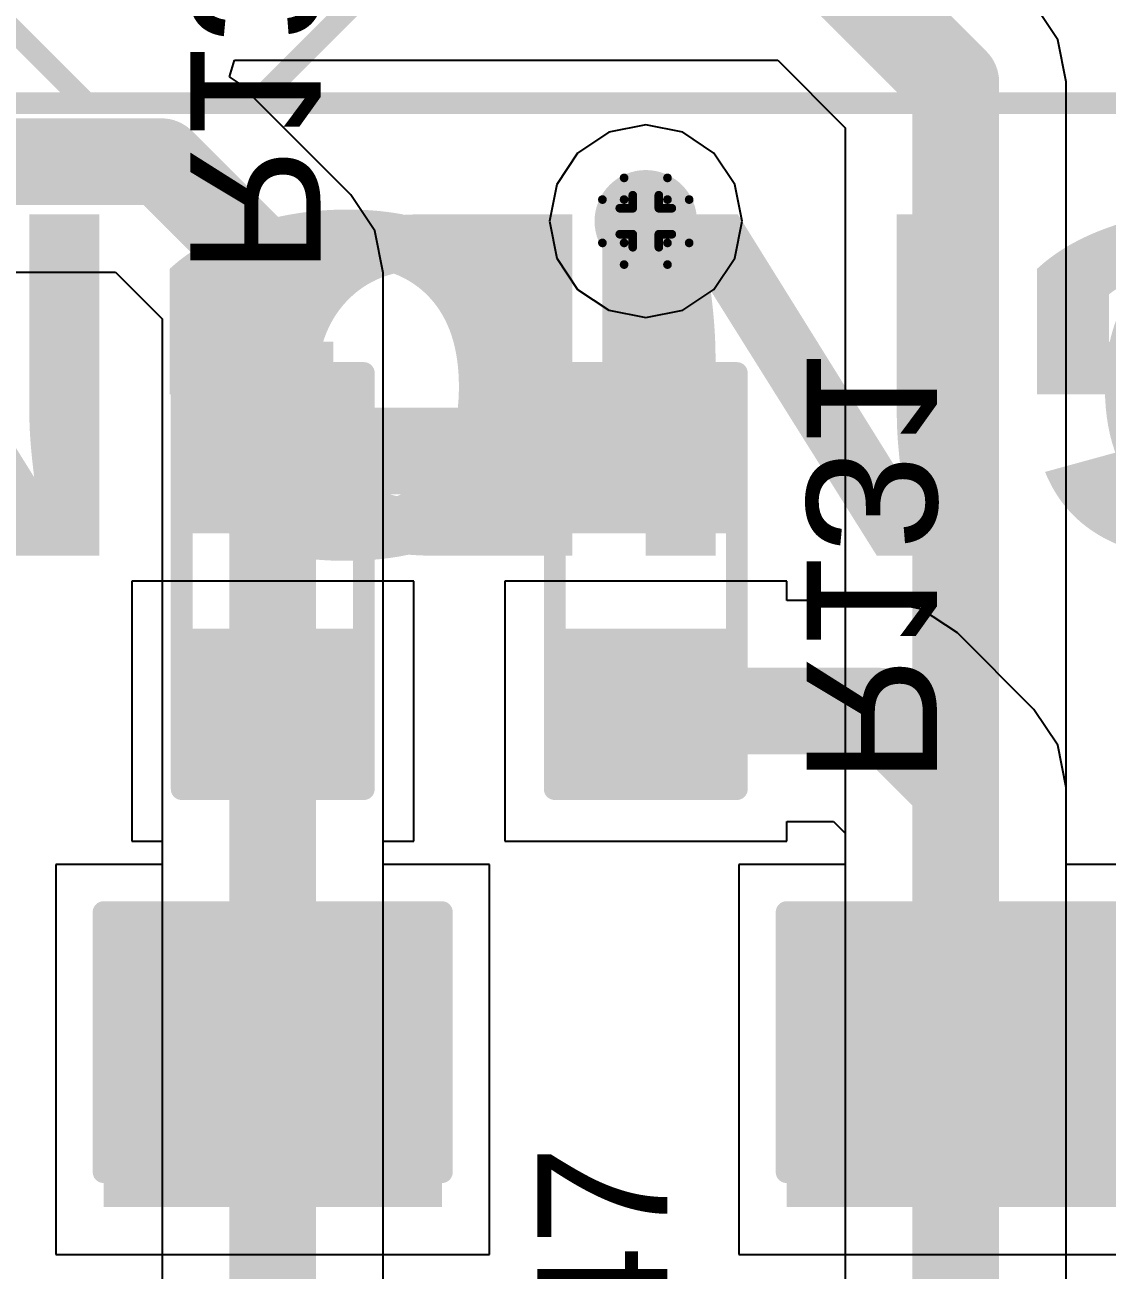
# Model space of a CAD drawing. Header units: inches. Extents: x 0 to 198, y 0 to 199.
# Drawn here: x 4.2368 to 4.4864, y 4.0581 to 4.3453 of the extents above; entities that cross this region are included whole.
import ezdxf

# ---------------------------------------------------------------- set-up
doc = ezdxf.new("R2010")
doc.units = ezdxf.units.IN
doc.header["$MEASUREMENT"] = 0
for name, color, linetype in [('Bottom Layer', 5, 'Continuous'), ('Bottom Overlay', 54, 'Continuous'), ('Bottom Paste', 16, 'Continuous'), ('Bottom Solder', 6, 'Continuous'), ('Drill Drawing', 1, 'Continuous'), ('Layer 1', 16, 'Continuous'), ('Layer 2', 76, 'Continuous'), ('Top Layer', 1, 'Continuous'), ('Top Overlay', 2, 'Continuous'), ('Via Holes', 16, 'Continuous')]:
    doc.layers.add(name, color=color, linetype=linetype)
doc.styles.add('Arial', font='', dxfattribs={"height": 0.2})
doc.styles.add('Arial Black_Bold', font='', dxfattribs={"height": 0.2})
doc.styles.get('Arial').set_extended_font_data('Arial')
doc.styles.get('Arial Black_Bold').set_extended_font_data('Arial Black', bold=True)

# ---------------------------------------------------------------- blocks, each defined once
blk = doc.blocks.new('R___0603_B_2')
at = {"layer": 'Bottom Layer'}
for points in [[(-0.0449999, -0.0175007), (-0.0449999, 0.0174993), (-0.0149999, 0.0174993), (-0.0149999, -0.0175007)], [(0.0150001, -0.0175007), (0.0150001, 0.0174993), (0.0450001, 0.0174993), (0.0450001, -0.0175007)]]:
    blk.add_hatch(color=5, dxfattribs=at).paths.add_polyline_path(points)
at = {"layer": 'Bottom Paste'}
for points in [[(-0.0449999, -0.0175007), (-0.0449999, 0.0174993), (-0.0149999, 0.0174993), (-0.0149999, -0.0175007)], [(0.0150001, -0.0175007), (0.0150001, 0.0174993), (0.0450001, 0.0174993), (0.0450001, -0.0175007)]]:
    blk.add_hatch(color=16, dxfattribs=at).paths.add_polyline_path(points)
at = {"layer": 'Bottom Solder'}
for points in [[(-0.0489999, -0.0215007), (-0.0489999, 0.0214993), (-0.0109999, 0.0214993), (-0.0109999, -0.0215007)], [(0.0110001, -0.0215007), (0.0110001, 0.0214993), (0.0490001, 0.0214993), (0.0490001, -0.0215007)]]:
    blk.add_hatch(color=6, dxfattribs=at).paths.add_polyline_path(points)
at = {"layer": 'Bottom Overlay'}
for points in [[(0.0480001, 0.0209993, 0.005, 0.005, 0), (-0.0479999, 0.0209993, 0.005, 0.005, 0)], [(-0.0479999, -0.0210007, 0.005, 0.005, 0), (-0.0479999, 0.0209993, 0.005, 0.005, 0)], [(0.0480001, -0.0210007, 0.005, 0.005, 0), (0.0480001, 0.0209993, 0.005, 0.005, 0)], [(0.0480001, -0.0210007, 0.005, 0.005, 0), (-0.0479999, -0.0210007, 0.005, 0.005, 0)]]:
    blk.add_lwpolyline(points, format="xyseb", dxfattribs=at)
for points in [[(-0.0492499, 0.0209993, 0.0025, 0.0025, 1), (-0.0467499, 0.0209993, 0.0025, 0.0025, 1)], [(-0.0492499, 0.0209993, 0.0025, 0.0025, 1), (-0.0467499, 0.0209993, 0.0025, 0.0025, 1)], [(0.0467501, 0.0209993, 0.0025, 0.0025, 1), (0.0492501, 0.0209993, 0.0025, 0.0025, 1)], [(0.0467501, 0.0209993, 0.0025, 0.0025, 1), (0.0492501, 0.0209993, 0.0025, 0.0025, 1)], [(-0.0492499, -0.0210007, 0.0025, 0.0025, 1), (-0.0467499, -0.0210007, 0.0025, 0.0025, 1)], [(-0.0492499, -0.0210007, 0.0025, 0.0025, 1), (-0.0467499, -0.0210007, 0.0025, 0.0025, 1)], [(0.0467501, -0.0210007, 0.0025, 0.0025, 1), (0.0492501, -0.0210007, 0.0025, 0.0025, 1)], [(0.0467501, -0.0210007, 0.0025, 0.0025, 1), (0.0492501, -0.0210007, 0.0025, 0.0025, 1)]]:
    blk.add_lwpolyline(points, format="xyseb", close=True, dxfattribs=at)
blk = doc.blocks.new('R___0603_B_3')
at = {"layer": 'Bottom Layer'}
for points in [[(-0.0450003, -0.0175003), (-0.0450003, 0.0174997), (-0.0150003, 0.0174997), (-0.0150003, -0.0175003)], [(0.0149997, -0.0175003), (0.0149997, 0.0174997), (0.0449997, 0.0174997), (0.0449997, -0.0175003)]]:
    blk.add_hatch(color=5, dxfattribs=at).paths.add_polyline_path(points)
at = {"layer": 'Bottom Paste'}
for points in [[(-0.0450003, -0.0175003), (-0.0450003, 0.0174997), (-0.0150003, 0.0174997), (-0.0150003, -0.0175003)], [(0.0149997, -0.0175003), (0.0149997, 0.0174997), (0.0449997, 0.0174997), (0.0449997, -0.0175003)]]:
    blk.add_hatch(color=16, dxfattribs=at).paths.add_polyline_path(points)
at = {"layer": 'Bottom Solder'}
for points in [[(-0.0490003, -0.0215003), (-0.0490003, 0.0214997), (-0.0110003, 0.0214997), (-0.0110003, -0.0215003)], [(0.0109997, -0.0215003), (0.0109997, 0.0214997), (0.0489997, 0.0214997), (0.0489997, -0.0215003)]]:
    blk.add_hatch(color=6, dxfattribs=at).paths.add_polyline_path(points)
at = {"layer": 'Bottom Overlay'}
for points in [[(0.0479997, 0.0209997, 0.005, 0.005, 0), (-0.0480003, 0.0209997, 0.005, 0.005, 0)], [(-0.0480003, -0.0210003, 0.005, 0.005, 0), (-0.0480003, 0.0209997, 0.005, 0.005, 0)], [(0.0479997, -0.0210003, 0.005, 0.005, 0), (0.0479997, 0.0209997, 0.005, 0.005, 0)], [(0.0479997, -0.0210003, 0.005, 0.005, 0), (-0.0480003, -0.0210003, 0.005, 0.005, 0)]]:
    blk.add_lwpolyline(points, format="xyseb", dxfattribs=at)
for points in [[(-0.0492503, 0.0209997, 0.0025, 0.0025, 1), (-0.0467503, 0.0209997, 0.0025, 0.0025, 1)], [(-0.0492503, 0.0209997, 0.0025, 0.0025, 1), (-0.0467503, 0.0209997, 0.0025, 0.0025, 1)], [(0.0467497, 0.0209997, 0.0025, 0.0025, 1), (0.0492497, 0.0209997, 0.0025, 0.0025, 1)], [(0.0467497, 0.0209997, 0.0025, 0.0025, 1), (0.0492497, 0.0209997, 0.0025, 0.0025, 1)], [(-0.0492503, -0.0210003, 0.0025, 0.0025, 1), (-0.0467503, -0.0210003, 0.0025, 0.0025, 1)], [(-0.0492503, -0.0210003, 0.0025, 0.0025, 1), (-0.0467503, -0.0210003, 0.0025, 0.0025, 1)], [(0.0467497, -0.0210003, 0.0025, 0.0025, 1), (0.0492497, -0.0210003, 0.0025, 0.0025, 1)], [(0.0467497, -0.0210003, 0.0025, 0.0025, 1), (0.0492497, -0.0210003, 0.0025, 0.0025, 1)]]:
    blk.add_lwpolyline(points, format="xyseb", close=True, dxfattribs=at)
blk = doc.blocks.new('C___1206_B_4')
at = {"layer": 'Bottom Layer'}
for points in [[(-0.08, 0.0349993), (-0.02, 0.0349993), (-0.02, -0.0350007), (-0.08, -0.0350007)], [(0.02, 0.0349993), (0.08, 0.0349993), (0.08, -0.0350007), (0.02, -0.0350007)]]:
    blk.add_hatch(color=5, dxfattribs=at).paths.add_polyline_path(points)
at = {"layer": 'Bottom Paste'}
for points in [[(-0.08, 0.0349993), (-0.02, 0.0349993), (-0.02, -0.0350007), (-0.08, -0.0350007)], [(0.02, 0.0349993), (0.08, 0.0349993), (0.08, -0.0350007), (0.02, -0.0350007)]]:
    blk.add_hatch(color=16, dxfattribs=at).paths.add_polyline_path(points)
at = {"layer": 'Bottom Solder'}
for points in [[(-0.084, 0.0389993), (-0.016, 0.0389993), (-0.016, -0.0390007), (-0.084, -0.0390007)], [(0.016, 0.0389993), (0.084, 0.0389993), (0.084, -0.0390007), (0.016, -0.0390007)]]:
    blk.add_hatch(color=6, dxfattribs=at).paths.add_polyline_path(points)
at = {"layer": 'Bottom Overlay'}
for points in [[(-0.084, -0.0390007, 0.005, 0.005, 0), (-0.084, 0.0389993, 0.005, 0.005, 0)], [(-0.024, 0.0389993, 0.005, 0.005, 0), (-0.084, 0.0389993, 0.005, 0.005, 0)], [(0.084, 0.0389993, 0.005, 0.005, 0), (0.024, 0.0389993, 0.005, 0.005, 0)], [(0.084, -0.0390007, 0.005, 0.005, 0), (0.084, 0.0389993, 0.005, 0.005, 0)], [(-0.024, -0.0390007, 0.005, 0.005, 0), (-0.084, -0.0390007, 0.005, 0.005, 0)], [(0.084, -0.0390007, 0.005, 0.005, 0), (0.024, -0.0390007, 0.005, 0.005, 0)]]:
    blk.add_lwpolyline(points, format="xyseb", dxfattribs=at)
for points in [[(-0.08525, 0.0389993, 0.0025, 0.0025, 1), (-0.08275, 0.0389993, 0.0025, 0.0025, 1)], [(-0.08525, 0.0389993, 0.0025, 0.0025, 1), (-0.08275, 0.0389993, 0.0025, 0.0025, 1)], [(-0.02525, 0.0389993, 0.0025, 0.0025, 1), (-0.02275, 0.0389993, 0.0025, 0.0025, 1)], [(0.02275, 0.0389993, 0.0025, 0.0025, 1), (0.02525, 0.0389993, 0.0025, 0.0025, 1)], [(0.08275, 0.0389993, 0.0025, 0.0025, 1), (0.08525, 0.0389993, 0.0025, 0.0025, 1)], [(0.08275, 0.0389993, 0.0025, 0.0025, 1), (0.08525, 0.0389993, 0.0025, 0.0025, 1)], [(-0.08525, -0.0390007, 0.0025, 0.0025, 1), (-0.08275, -0.0390007, 0.0025, 0.0025, 1)], [(-0.08525, -0.0390007, 0.0025, 0.0025, 1), (-0.08275, -0.0390007, 0.0025, 0.0025, 1)], [(-0.02525, -0.0390007, 0.0025, 0.0025, 1), (-0.02275, -0.0390007, 0.0025, 0.0025, 1)], [(0.02275, -0.0390007, 0.0025, 0.0025, 1), (0.02525, -0.0390007, 0.0025, 0.0025, 1)], [(0.08275, -0.0390007, 0.0025, 0.0025, 1), (0.08525, -0.0390007, 0.0025, 0.0025, 1)], [(0.08275, -0.0390007, 0.0025, 0.0025, 1), (0.08525, -0.0390007, 0.0025, 0.0025, 1)]]:
    blk.add_lwpolyline(points, format="xyseb", close=True, dxfattribs=at)
blk = doc.blocks.new('C___1206_B_5')
at = {"layer": 'Bottom Layer'}
for points in [[(-0.08, 0.0350008), (-0.02, 0.0350008), (-0.02, -0.0349992), (-0.08, -0.0349992)], [(0.02, 0.0350008), (0.08, 0.0350008), (0.08, -0.0349992), (0.02, -0.0349992)]]:
    blk.add_hatch(color=5, dxfattribs=at).paths.add_polyline_path(points)
at = {"layer": 'Bottom Paste'}
for points in [[(-0.08, 0.0350008), (-0.02, 0.0350008), (-0.02, -0.0349992), (-0.08, -0.0349992)], [(0.02, 0.0350008), (0.08, 0.0350008), (0.08, -0.0349992), (0.02, -0.0349992)]]:
    blk.add_hatch(color=16, dxfattribs=at).paths.add_polyline_path(points)
at = {"layer": 'Bottom Solder'}
for points in [[(-0.084, 0.0390008), (-0.016, 0.0390008), (-0.016, -0.0389992), (-0.084, -0.0389992)], [(0.016, 0.0390008), (0.084, 0.0390008), (0.084, -0.0389992), (0.016, -0.0389992)]]:
    blk.add_hatch(color=6, dxfattribs=at).paths.add_polyline_path(points)
at = {"layer": 'Bottom Overlay'}
for points in [[(-0.084, -0.0389992, 0.005, 0.005, 0), (-0.084, 0.0390008, 0.005, 0.005, 0)], [(-0.024, 0.0390008, 0.005, 0.005, 0), (-0.084, 0.0390008, 0.005, 0.005, 0)], [(0.084, 0.0390008, 0.005, 0.005, 0), (0.024, 0.0390008, 0.005, 0.005, 0)], [(0.084, -0.0389992, 0.005, 0.005, 0), (0.084, 0.0390008, 0.005, 0.005, 0)], [(-0.024, -0.0389992, 0.005, 0.005, 0), (-0.084, -0.0389992, 0.005, 0.005, 0)], [(0.084, -0.0389992, 0.005, 0.005, 0), (0.024, -0.0389992, 0.005, 0.005, 0)]]:
    blk.add_lwpolyline(points, format="xyseb", dxfattribs=at)
for points in [[(-0.08525, 0.0390008, 0.0025, 0.0025, 1), (-0.08275, 0.0390008, 0.0025, 0.0025, 1)], [(-0.08525, 0.0390008, 0.0025, 0.0025, 1), (-0.08275, 0.0390008, 0.0025, 0.0025, 1)], [(-0.02525, 0.0390008, 0.0025, 0.0025, 1), (-0.02275, 0.0390008, 0.0025, 0.0025, 1)], [(0.02275, 0.0390008, 0.0025, 0.0025, 1), (0.02525, 0.0390008, 0.0025, 0.0025, 1)], [(0.08275, 0.0390008, 0.0025, 0.0025, 1), (0.08525, 0.0390008, 0.0025, 0.0025, 1)], [(0.08275, 0.0390008, 0.0025, 0.0025, 1), (0.08525, 0.0390008, 0.0025, 0.0025, 1)], [(-0.08525, -0.0389992, 0.0025, 0.0025, 1), (-0.08275, -0.0389992, 0.0025, 0.0025, 1)], [(-0.08525, -0.0389992, 0.0025, 0.0025, 1), (-0.08275, -0.0389992, 0.0025, 0.0025, 1)], [(-0.02525, -0.0389992, 0.0025, 0.0025, 1), (-0.02275, -0.0389992, 0.0025, 0.0025, 1)], [(0.02275, -0.0389992, 0.0025, 0.0025, 1), (0.02525, -0.0389992, 0.0025, 0.0025, 1)], [(0.08275, -0.0389992, 0.0025, 0.0025, 1), (0.08525, -0.0389992, 0.0025, 0.0025, 1)], [(0.08275, -0.0389992, 0.0025, 0.0025, 1), (0.08525, -0.0389992, 0.0025, 0.0025, 1)]]:
    blk.add_lwpolyline(points, format="xyseb", close=True, dxfattribs=at)
blk = doc.blocks.new('DB128L_5_08_3P_GN_S_225')
at = {"layer": 'Top Overlay'}
for points in [[(0.4999984, 0.1968513, 0.005, 0.005, 0), (-0.0999996, 0.1968513, 0.005, 0.005, 0)], [(0.2787284, 0.1487433, 0.005, 0.005, 0), (0.2306224, 0.1968493, 0.005, 0.005, 0)], [(0.3846224, 0.1967433, 0.005, 0.005, 0), (0.3366224, 0.1487433, 0.005, 0.005, 0)], [(0.3846224, 0.1968493, 0.005, 0.005, 0), (0.3846224, 0.1967433, 0.005, 0.005, 0)], [(0.4706224, 0.1498493, 0.005, 0.005, 0), (0.4236224, 0.1968493, 0.005, 0.005, 0)]]:
    blk.add_lwpolyline(points, format="xyseb", dxfattribs=at)
for points in [[(0.2293724, 0.1968493, 0.0025, 0.0025, 1), (0.2318724, 0.1968493, 0.0025, 0.0025, 1)], [(0.3833724, 0.1968493, 0.0025, 0.0025, 1), (0.3858724, 0.1968493, 0.0025, 0.0025, 1)], [(0.3833724, 0.1967433, 0.0025, 0.0025, 1), (0.3858724, 0.1967433, 0.0025, 0.0025, 1)], [(0.3833724, 0.1967433, 0.0025, 0.0025, 1), (0.3858724, 0.1967433, 0.0025, 0.0025, 1)], [(0.4223724, 0.1968493, 0.0025, 0.0025, 1), (0.4248724, 0.1968493, 0.0025, 0.0025, 1)]]:
    blk.add_lwpolyline(points, format="xyseb", close=True, dxfattribs=at)

msp = doc.modelspace()

# ---------------------------------------------------------------- hatches: boundary and pattern name
at = {"layer": 'Bottom Layer'}
h = msp.add_hatch(color=5, dxfattribs=at)
edge = h.paths.add_edge_path()
edge.add_arc((4.38, 4.3), 0.011811, 0, 360)
at = {"layer": 'Layer 1'}
h = msp.add_hatch(color=16, dxfattribs=at)
edge = h.paths.add_edge_path()
edge.add_arc((4.38, 4.3), 0.011811, 0, 360)
at = {"layer": 'Layer 2'}
h = msp.add_hatch(color=76, dxfattribs=at)
edge = h.paths.add_edge_path()
edge.add_arc((4.38, 4.3), 0.011811, 0, 360)
at = {"layer": 'Top Layer'}
h = msp.add_hatch(color=1, dxfattribs=at)
edge = h.paths.add_edge_path()
edge.add_arc((4.38, 4.3), 0.011811, 0, 360)
at = {"layer": 'Via Holes'}
h = msp.add_hatch(color=7, dxfattribs=at)
edge = h.paths.add_edge_path()
edge.add_arc((4.38, 4.3), 0.0059055, 0, 360)

# ---------------------------------------------------------------- linework, layer by layer
at = {"layer": 'Bottom Layer'}
for p, q in [((4.3264856, 4.2169999), (4.2614856, 4.2169999)), ((4.2614856, 4.2169999), (4.2614856, 4.1569999)), ((4.3264856, 4.1569999), (4.3264856, 4.2169999)), ((4.4124997, 4.2170003), (4.3474997, 4.2170003)), ((4.3474997, 4.2170003), (4.3474997, 4.1570003)), ((4.4124997, 4.2124901), (4.4124997, 4.2170003)), ((4.4338505, 4.2124901), (4.4124997, 4.2124901)), ((4.443605, 4.2105498), (4.4338505, 4.2124901)), ((4.4518745, 4.2050243), (4.443605, 4.2105498)), ((4.4694916, 4.1874072), (4.4518745, 4.2050243)), ((4.4750171, 4.1791378), (4.4694916, 4.1874072)), ((4.4769574, 4.1693832), (4.4750171, 4.1791378)), ((4.4769574, 4.1516419), (4.4769574, 4.1693832)), ((4.4124997, 4.1570003), (4.4124997, 4.1615105)), ((4.4124997, 4.1615105), (4.4232923, 4.1615105)), ((4.4232923, 4.1615105), (4.4259778, 4.158825)), ((4.2614856, 4.1569999), (4.2684958, 4.1569999)), ((4.2684958, 4.1569999), (4.2684958, 4.1516419)), ((4.3194754, 4.1516419), (4.3194754, 4.1569999)), ((4.3194754, 4.1569999), (4.3264856, 4.1569999)), ((4.3474997, 4.1570003), (4.4124997, 4.1570003)), ((4.4259778, 4.158825), (4.4259778, 4.1516419)), ((4.2684958, 4.1516419), (4.2439856, 4.1516419)), ((4.2439856, 4.1516419), (4.2439856, 4.0616419)), ((4.3439856, 4.1516419), (4.3194754, 4.1516419)), ((4.3439856, 4.0616419), (4.3439856, 4.1516419)), ((4.4259778, 4.1516419), (4.4014676, 4.1516419)), ((4.4014676, 4.1516419), (4.4014676, 4.0616419)), ((4.5014676, 4.1516419), (4.4769574, 4.1516419)), ((4.2439856, 4.0616419), (4.3439856, 4.0616419)), ((4.4014676, 4.0616419), (4.5014676, 4.0616419))]:
    msp.add_line(p, q, dxfattribs=at)
for points in [[(4.3799998, 4.2470004, 0.02, 0.02, 0), (4.3799998, 4.2999998, 0.02, 0.02, 0)], [(4.3799998, 4.2999998, 0.015, 0.015, 0), (4.38, 4.3, 0.015, 0.015, 0)], [(4.2939856, 4.2469999, 0.02, 0.02, 0), (4.2939858, 4.2470001, 0.02, 0.02, 0)], [(4.2939858, 4.2470001, 0.02, 0.02, 0), (4.3799995, 4.2470001, 0.02, 0.02, 0)], [(4.3799995, 4.2470001, 0.02, 0.02, 0), (4.3799997, 4.2470003, 0.02, 0.02, 0)], [(4.3799997, 4.2470003, 0.015, 0.015, 0), (4.3799998, 4.2470004, 0.015, 0.015, 0)], [(4.2939856, 4.1066419, 0.02, 0.02, 0), (4.2939856, 4.1869999, 0.02, 0.02, 0)], [(4.3799997, 4.1870003, 0.02, 0.02, 0), (4.4338505, 4.1870003, 0.02, 0.02, 0)], [(4.4338505, 4.1870003, 0.02, 0.02, 0), (4.4514676, 4.1693832, 0.02, 0.02, 0)], [(4.4514676, 4.1066419, 0.02, 0.02, 0), (4.4514676, 4.1693832, 0.02, 0.02, 0)]]:
    msp.add_lwpolyline(points, format="xyseb", dxfattribs=at)
for points in [[(4.3749998, 4.2999998, 0.01, 0.01, 1), (4.3849998, 4.2999998, 0.01, 0.01, 1)], [(4.3762498, 4.2999998, 0.0075, 0.0075, 1), (4.3837498, 4.2999998, 0.0075, 0.0075, 1)], [(4.37625, 4.3, 0.0075, 0.0075, 1), (4.38375, 4.3, 0.0075, 0.0075, 1)], [(4.2889856, 4.2469999, 0.01, 0.01, 1), (4.2989856, 4.2469999, 0.01, 0.01, 1)], [(4.2889858, 4.2470001, 0.01, 0.01, 1), (4.2989858, 4.2470001, 0.01, 0.01, 1)], [(4.2889858, 4.2470001, 0.01, 0.01, 1), (4.2989858, 4.2470001, 0.01, 0.01, 1)], [(4.3749995, 4.2470001, 0.01, 0.01, 1), (4.3849995, 4.2470001, 0.01, 0.01, 1)], [(4.3749995, 4.2470001, 0.01, 0.01, 1), (4.3849995, 4.2470001, 0.01, 0.01, 1)], [(4.3749997, 4.2470003, 0.01, 0.01, 1), (4.3849997, 4.2470003, 0.01, 0.01, 1)], [(4.3749998, 4.2470004, 0.01, 0.01, 1), (4.3849998, 4.2470004, 0.01, 0.01, 1)], [(4.3762497, 4.2470003, 0.0075, 0.0075, 1), (4.3837497, 4.2470003, 0.0075, 0.0075, 1)], [(4.3762498, 4.2470004, 0.0075, 0.0075, 1), (4.3837498, 4.2470004, 0.0075, 0.0075, 1)], [(4.2889856, 4.1869999, 0.01, 0.01, 1), (4.2989856, 4.1869999, 0.01, 0.01, 1)], [(4.3749997, 4.1870003, 0.01, 0.01, 1), (4.3849997, 4.1870003, 0.01, 0.01, 1)], [(4.4288505, 4.1870003, 0.01, 0.01, 1), (4.4388505, 4.1870003, 0.01, 0.01, 1)], [(4.4288505, 4.1870003, 0.01, 0.01, 1), (4.4388505, 4.1870003, 0.01, 0.01, 1)], [(4.4464676, 4.1693832, 0.01, 0.01, 1), (4.4564676, 4.1693832, 0.01, 0.01, 1)], [(4.4464676, 4.1693832, 0.01, 0.01, 1), (4.4564676, 4.1693832, 0.01, 0.01, 1)], [(4.2889856, 4.1066419, 0.01, 0.01, 1), (4.2989856, 4.1066419, 0.01, 0.01, 1)], [(4.4464676, 4.1066419, 0.01, 0.01, 1), (4.4564676, 4.1066419, 0.01, 0.01, 1)]]:
    msp.add_lwpolyline(points, format="xyseb", close=True, dxfattribs=at)
at = {"layer": 'Drill Drawing'}
for points in [[(4.375, 4.305, 0.002, 0.002, 0), (4.375, 4.31, 0.002, 0.002, 0)], [(4.375, 4.31, 0.002, 0.002, 0), (4.385, 4.31, 0.002, 0.002, 0)], [(4.385, 4.305, 0.002, 0.002, 0), (4.385, 4.31, 0.002, 0.002, 0)], [(4.37, 4.295, 0.002, 0.002, 0), (4.37, 4.305, 0.002, 0.002, 0)], [(4.37, 4.305, 0.002, 0.002, 0), (4.375, 4.305, 0.002, 0.002, 0)], [(4.377, 4.303, 0.002, 0.002, 0), (4.377, 4.306, 0.002, 0.002, 0)], [(4.377, 4.306, 0.002, 0.002, 0), (4.383, 4.306, 0.002, 0.002, 0)], [(4.383, 4.303, 0.002, 0.002, 0), (4.383, 4.306, 0.002, 0.002, 0)], [(4.385, 4.305, 0.002, 0.002, 0), (4.39, 4.305, 0.002, 0.002, 0)], [(4.39, 4.295, 0.002, 0.002, 0), (4.39, 4.305, 0.002, 0.002, 0)], [(4.374, 4.297, 0.002, 0.002, 0), (4.374, 4.303, 0.002, 0.002, 0)], [(4.374, 4.303, 0.002, 0.002, 0), (4.377, 4.303, 0.002, 0.002, 0)], [(4.383, 4.303, 0.002, 0.002, 0), (4.386, 4.303, 0.002, 0.002, 0)], [(4.386, 4.297, 0.002, 0.002, 0), (4.386, 4.303, 0.002, 0.002, 0)], [(4.374, 4.297, 0.002, 0.002, 0), (4.377, 4.297, 0.002, 0.002, 0)], [(4.377, 4.294, 0.002, 0.002, 0), (4.377, 4.297, 0.002, 0.002, 0)], [(4.383, 4.297, 0.002, 0.002, 0), (4.386, 4.297, 0.002, 0.002, 0)], [(4.383, 4.294, 0.002, 0.002, 0), (4.383, 4.297, 0.002, 0.002, 0)], [(4.37, 4.295, 0.002, 0.002, 0), (4.375, 4.295, 0.002, 0.002, 0)], [(4.375, 4.29, 0.002, 0.002, 0), (4.375, 4.295, 0.002, 0.002, 0)], [(4.377, 4.294, 0.002, 0.002, 0), (4.383, 4.294, 0.002, 0.002, 0)], [(4.385, 4.295, 0.002, 0.002, 0), (4.39, 4.295, 0.002, 0.002, 0)], [(4.385, 4.29, 0.002, 0.002, 0), (4.385, 4.295, 0.002, 0.002, 0)], [(4.375, 4.29, 0.002, 0.002, 0), (4.385, 4.29, 0.002, 0.002, 0)]]:
    msp.add_lwpolyline(points, format="xyseb", dxfattribs=at)
for points in [[(4.3745, 4.31, 0.001, 0.001, 1), (4.3755, 4.31, 0.001, 0.001, 1)], [(4.3745, 4.31, 0.001, 0.001, 1), (4.3755, 4.31, 0.001, 0.001, 1)], [(4.3845, 4.31, 0.001, 0.001, 1), (4.3855, 4.31, 0.001, 0.001, 1)], [(4.3845, 4.31, 0.001, 0.001, 1), (4.3855, 4.31, 0.001, 0.001, 1)], [(4.3695, 4.305, 0.001, 0.001, 1), (4.3705, 4.305, 0.001, 0.001, 1)], [(4.3695, 4.305, 0.001, 0.001, 1), (4.3705, 4.305, 0.001, 0.001, 1)], [(4.3745, 4.305, 0.001, 0.001, 1), (4.3755, 4.305, 0.001, 0.001, 1)], [(4.3745, 4.305, 0.001, 0.001, 1), (4.3755, 4.305, 0.001, 0.001, 1)], [(4.3765, 4.306, 0.001, 0.001, 1), (4.3775, 4.306, 0.001, 0.001, 1)], [(4.3765, 4.306, 0.001, 0.001, 1), (4.3775, 4.306, 0.001, 0.001, 1)], [(4.3825, 4.306, 0.001, 0.001, 1), (4.3835, 4.306, 0.001, 0.001, 1)], [(4.3825, 4.306, 0.001, 0.001, 1), (4.3835, 4.306, 0.001, 0.001, 1)], [(4.3845, 4.305, 0.001, 0.001, 1), (4.3855, 4.305, 0.001, 0.001, 1)], [(4.3845, 4.305, 0.001, 0.001, 1), (4.3855, 4.305, 0.001, 0.001, 1)], [(4.3895, 4.305, 0.001, 0.001, 1), (4.3905, 4.305, 0.001, 0.001, 1)], [(4.3895, 4.305, 0.001, 0.001, 1), (4.3905, 4.305, 0.001, 0.001, 1)], [(4.3735, 4.303, 0.001, 0.001, 1), (4.3745, 4.303, 0.001, 0.001, 1)], [(4.3735, 4.303, 0.001, 0.001, 1), (4.3745, 4.303, 0.001, 0.001, 1)], [(4.3765, 4.303, 0.001, 0.001, 1), (4.3775, 4.303, 0.001, 0.001, 1)], [(4.3765, 4.303, 0.001, 0.001, 1), (4.3775, 4.303, 0.001, 0.001, 1)], [(4.3825, 4.303, 0.001, 0.001, 1), (4.3835, 4.303, 0.001, 0.001, 1)], [(4.3825, 4.303, 0.001, 0.001, 1), (4.3835, 4.303, 0.001, 0.001, 1)], [(4.3855, 4.303, 0.001, 0.001, 1), (4.3865, 4.303, 0.001, 0.001, 1)], [(4.3855, 4.303, 0.001, 0.001, 1), (4.3865, 4.303, 0.001, 0.001, 1)], [(4.3735, 4.297, 0.001, 0.001, 1), (4.3745, 4.297, 0.001, 0.001, 1)], [(4.3735, 4.297, 0.001, 0.001, 1), (4.3745, 4.297, 0.001, 0.001, 1)], [(4.3765, 4.297, 0.001, 0.001, 1), (4.3775, 4.297, 0.001, 0.001, 1)], [(4.3765, 4.297, 0.001, 0.001, 1), (4.3775, 4.297, 0.001, 0.001, 1)], [(4.3825, 4.297, 0.001, 0.001, 1), (4.3835, 4.297, 0.001, 0.001, 1)], [(4.3825, 4.297, 0.001, 0.001, 1), (4.3835, 4.297, 0.001, 0.001, 1)], [(4.3855, 4.297, 0.001, 0.001, 1), (4.3865, 4.297, 0.001, 0.001, 1)], [(4.3855, 4.297, 0.001, 0.001, 1), (4.3865, 4.297, 0.001, 0.001, 1)], [(4.3695, 4.295, 0.001, 0.001, 1), (4.3705, 4.295, 0.001, 0.001, 1)], [(4.3695, 4.295, 0.001, 0.001, 1), (4.3705, 4.295, 0.001, 0.001, 1)], [(4.3745, 4.295, 0.001, 0.001, 1), (4.3755, 4.295, 0.001, 0.001, 1)], [(4.3745, 4.295, 0.001, 0.001, 1), (4.3755, 4.295, 0.001, 0.001, 1)], [(4.3765, 4.294, 0.001, 0.001, 1), (4.3775, 4.294, 0.001, 0.001, 1)], [(4.3765, 4.294, 0.001, 0.001, 1), (4.3775, 4.294, 0.001, 0.001, 1)], [(4.3825, 4.294, 0.001, 0.001, 1), (4.3835, 4.294, 0.001, 0.001, 1)], [(4.3825, 4.294, 0.001, 0.001, 1), (4.3835, 4.294, 0.001, 0.001, 1)], [(4.3845, 4.295, 0.001, 0.001, 1), (4.3855, 4.295, 0.001, 0.001, 1)], [(4.3845, 4.295, 0.001, 0.001, 1), (4.3855, 4.295, 0.001, 0.001, 1)], [(4.3895, 4.295, 0.001, 0.001, 1), (4.3905, 4.295, 0.001, 0.001, 1)], [(4.3895, 4.295, 0.001, 0.001, 1), (4.3905, 4.295, 0.001, 0.001, 1)], [(4.3745, 4.29, 0.001, 0.001, 1), (4.3755, 4.29, 0.001, 0.001, 1)], [(4.3745, 4.29, 0.001, 0.001, 1), (4.3755, 4.29, 0.001, 0.001, 1)], [(4.3845, 4.29, 0.001, 0.001, 1), (4.3855, 4.29, 0.001, 0.001, 1)], [(4.3845, 4.29, 0.001, 0.001, 1), (4.3855, 4.29, 0.001, 0.001, 1)]]:
    msp.add_lwpolyline(points, format="xyseb", close=True, dxfattribs=at)
at = {"layer": 'Layer 2'}
for p, q in [((4.3714898, 4.3205455), (4.3642751, 4.3157249)), ((4.38, 4.3222383), (4.3714898, 4.3205455)), ((4.3885102, 4.3205455), (4.38, 4.3222383)), ((4.3957249, 4.3157249), (4.3885102, 4.3205455)), ((4.3642751, 4.3157249), (4.3594545, 4.3085102)), ((4.4005455, 4.3085102), (4.3957249, 4.3157249)), ((4.3594545, 4.3085102), (4.3577617, 4.3)), ((4.4022383, 4.3), (4.4005455, 4.3085102)), ((4.3577617, 4.3), (4.3594545, 4.2914898)), ((4.4005455, 4.2914898), (4.4022383, 4.3)), ((4.3594545, 4.2914898), (4.3642751, 4.2842751)), ((4.3957249, 4.2842751), (4.4005455, 4.2914898)), ((4.3642751, 4.2842751), (4.3714898, 4.2794545)), ((4.3885102, 4.2794545), (4.3957249, 4.2842751)), ((4.3714898, 4.2794545), (4.38, 4.2777617)), ((4.38, 4.2777617), (4.3885102, 4.2794545))]:
    msp.add_line(p, q, dxfattribs=at)
at = {"layer": 'Top Layer'}
for p, q in [((4.4750171, 4.3418788), (4.4694916, 4.3501483)), ((4.4769574, 4.3321243), (4.4750171, 4.3418788)), ((4.2840408, 4.3332999), (4.285202, 4.3371277)), ((4.285202, 4.3371277), (4.4104162, 4.3371277)), ((4.4104162, 4.3371277), (4.4259778, 4.3215661)), ((4.2863432, 4.3317615), (4.2840408, 4.3332999)), ((4.3120096, 4.3060951), (4.2863432, 4.3317615)), ((4.4769574, 4.0393584), (4.4769574, 4.3321243)), ((4.4259778, 4.3215661), (4.4259778, 4.0393584)), ((4.3175351, 4.2978256), (4.3120096, 4.3060951)), ((4.3194754, 4.2880711), (4.3175351, 4.2978256)), ((4.0184429, 4.2882477), (4.257761, 4.2882477)), ((4.257761, 4.2882477), (4.2684958, 4.2775129)), ((4.3194754, 4.0393584), (4.3194754, 4.2880711)), ((4.2684958, 4.2775129), (4.2684958, 4.0393584))]:
    msp.add_line(p, q, dxfattribs=at)
for points in [[(4.4209744, 4.3626175, 0.02, 0.02, 0), (4.4514676, 4.3321243, 0.02, 0.02, 0)], [(4.4514676, 4.0066419, 0.02, 0.02, 0), (4.4514676, 4.3321243, 0.02, 0.02, 0)], [(3.7365861, 4.3137375, 0.02, 0.02, 0), (4.2683192, 4.3137375, 0.02, 0.02, 0)], [(4.2683192, 4.3137375, 0.02, 0.02, 0), (4.2939856, 4.2880711, 0.02, 0.02, 0)], [(4.2939856, 4.0066419, 0.02, 0.02, 0), (4.2939856, 4.2880711, 0.02, 0.02, 0)]]:
    msp.add_lwpolyline(points, format="xyseb", dxfattribs=at)
for points in [[(4.4464676, 4.3321243, 0.01, 0.01, 1), (4.4564676, 4.3321243, 0.01, 0.01, 1)], [(4.4464676, 4.3321243, 0.01, 0.01, 1), (4.4564676, 4.3321243, 0.01, 0.01, 1)], [(4.2633192, 4.3137375, 0.01, 0.01, 1), (4.2733192, 4.3137375, 0.01, 0.01, 1)], [(4.2633192, 4.3137375, 0.01, 0.01, 1), (4.2733192, 4.3137375, 0.01, 0.01, 1)], [(4.2889856, 4.2880711, 0.01, 0.01, 1), (4.2989856, 4.2880711, 0.01, 0.01, 1)], [(4.2889856, 4.2880711, 0.01, 0.01, 1), (4.2989856, 4.2880711, 0.01, 0.01, 1)]]:
    msp.add_lwpolyline(points, format="xyseb", close=True, dxfattribs=at)

# ---------------------------------------------------------------- block references
for name, p, rotation in [('DB128L_5_08_3P_GN_S_225', (4.674576, 4.5241172), 180), ('R___0603_B_2', (4.2939863, 4.217), 270), ('R___0603_B_3', (4.38, 4.217), 270), ('C___1206_B_4', (4.2939863, 4.0566419), 270), ('C___1206_B_5', (4.4514668, 4.0566419), 270)]:
    msp.add_blockref(name, p, dxfattribs=dict(rotation=rotation))

# ---------------------------------------------------------------- texts
at = {"layer": 'Bottom Overlay', "style": 'Arial', "text_generation_flag": 2}
for s, p in [('R132', (4.2750048, 4.2875169)), ('R131', (4.4171305, 4.1700609))]:
    msp.add_text(s, height=0.03, rotation=270, dxfattribs=at).set_placement(p)
at = {"layer": 'Top Overlay'}
for s, height, rotation, style, p in [('GND', 0.0787402, 180, 'Arial Black_Bold', (4.3603316, 4.3015842)), ('GND', 0.0787402, 180, 'Arial Black_Bold', (4.5603307, 4.3015842)), ('GND', 0.0787402, 180, 'Arial Black_Bold', (4.7603318, 4.3015842)), ('D47', 0.03, 90, 'Arial', (4.3849951, 4.010013))]:
    msp.add_text(s, height=height, rotation=rotation, dxfattribs=dict(at, style=style)).set_placement(p)

doc.saveas('drawing.dxf')
